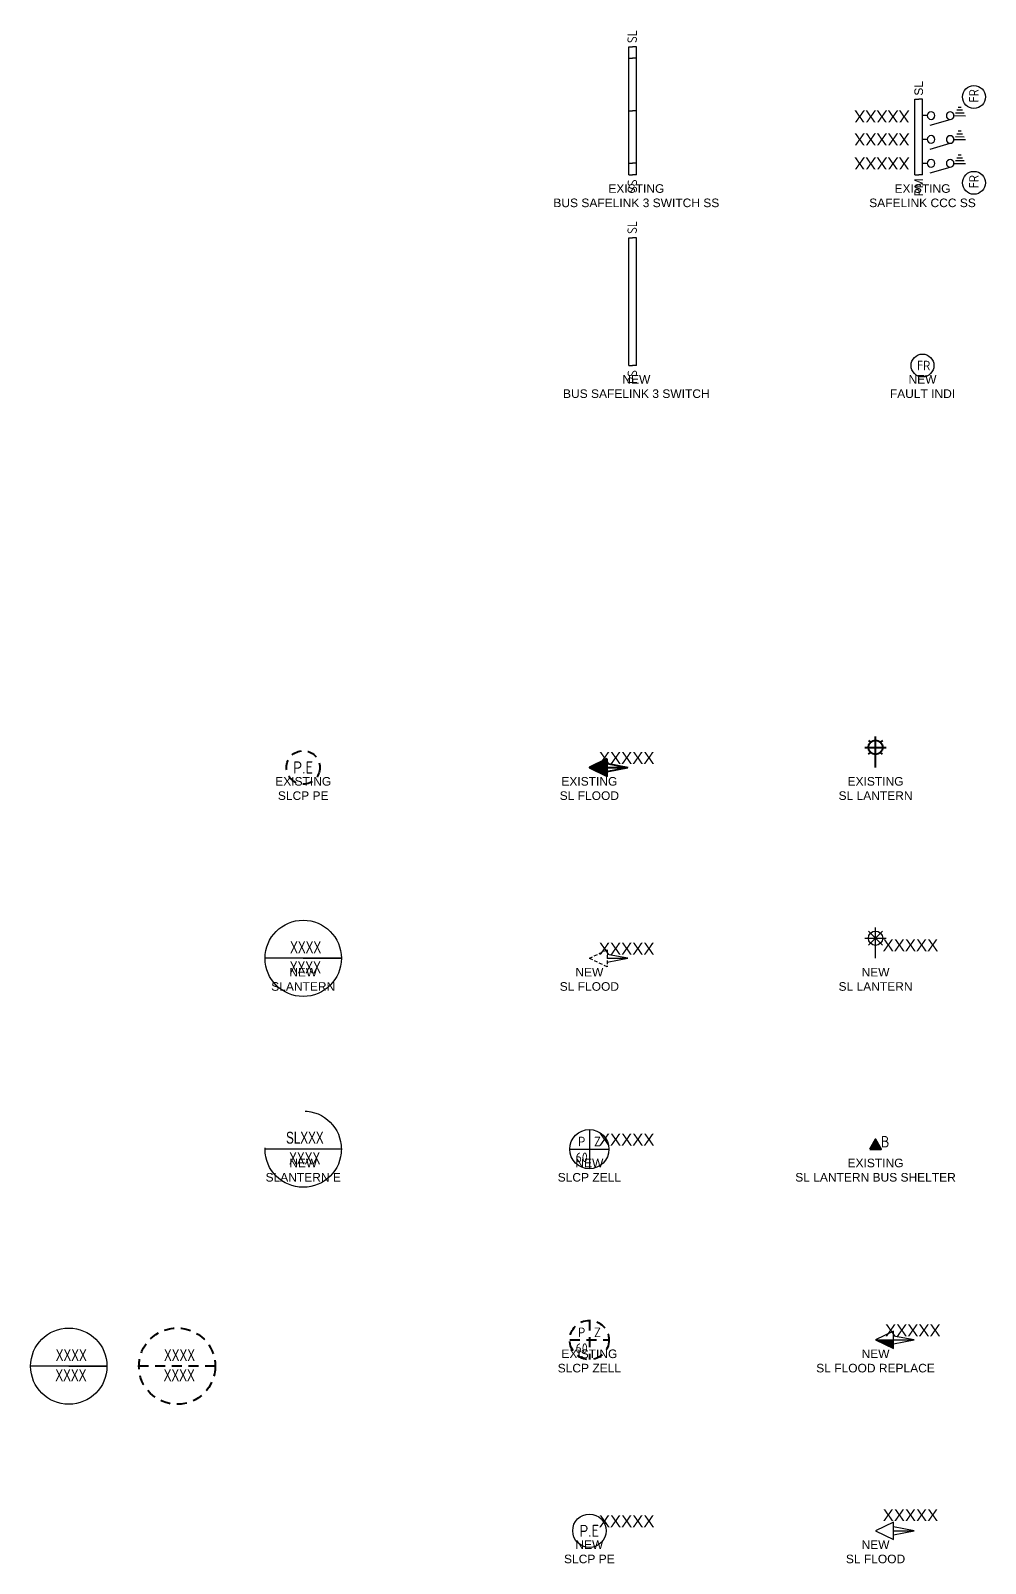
# Model space of a CAD drawing. Header units: metres. Extents: x -282 to 3977, y 160 to 949.
# Drawn here: x -282.5 to -82.3, y 160 to 481.3 of the extents above; entities that cross this region are included whole.
import ezdxf
from ezdxf.enums import TextEntityAlignment as Align

# ---------------------------------------------------------------- set-up
doc = ezdxf.new("R2010")
doc.units = ezdxf.units.M
for name, pattern in [('Dash', [5, 3, -2]), ('DASHED', [0.75, 0.5, -0.25]), ('DASHEDX2', [38.1, 25.4, -12.7])]:
    doc.linetypes.add(name, pattern=pattern)
doc.layers.get('0').update_dxf_attribs({"color": 6})
for name, color, linetype in [('Equip_HV_EXT', 7, 'Continuous'), ('Equip_HV_NEW', 2, 'Continuous'), ('Equip_SP_SL_EXT', 7, 'Continuous'), ('Equip_SP_SL_NEW', 2, 'Continuous')]:
    doc.layers.add(name, color=color, linetype=linetype)
doc.styles.add('ARIAL', font='ARIAL.TTF', dxfattribs={"height": 2})
doc.styles.add('iecARIAL', font='ARIAL.TTF')
doc.styles.add('iecISOCP', font='isocp.shx')
doc.styles.add('IESYMBOL1', font='isocp.shx')
doc.styles.add('SLCP_LABEL', font='ARIAL.TTF', dxfattribs={"height": 3.5})
doc.styles.get("Standard").update_dxf_attribs({"font": 'ARIAL.TTF'})
doc.styles.add('SWG_LABEL', font='ARIAL.TTF', dxfattribs={"height": 2})
doc.styles.add('SWITCH_LABEL', font='ARIAL.TTF', dxfattribs={"height": 2.5})
doc.linetypes.add('IE UGWall', pattern='A,9.4,["/",Standard,S=1,R=0,X=0,Y=0.2],0', length=9.4)

# ---------------------------------------------------------------- blocks, each defined once
blk = doc.blocks.new('SLANTERN_EXIST')
at = {"linetype": 'DASHEDX2'}
blk.add_line((8, 0), (-8, 0), dxfattribs=at)
at = {"linetype": 'DASHEDX2', "lineweight": -2}
blk.add_circle((0, 0), 8, dxfattribs=at)
at = {"width": 0.7}
for tag, p in [('SNUMBER', (0.34, 1.15)), ('CNUMBER', (0.31, -3.15))]:
    blk.add_attdef(tag, text='', height=2.5, dxfattribs=at).set_placement(p, align=Align.CENTER)
at = {"flags": 1}
blk.add_attdef('Z', (0, 0), '', height=0.2, dxfattribs=at)
blk = doc.blocks.new('SLANTERN_NUM')
for p, q in [((8, 0), (-8, 0)), ((0, 0), (8, 0))]:
    blk.add_line(p, q)
blk.add_circle((0, 0), 8)
at = {"width": 0.7}
for tag, p in [('SNUMBER', (0.51, 1.05)), ('CNUMBER', (0.44, -3.15))]:
    blk.add_attdef(tag, text='', height=2.5, dxfattribs=at).set_placement(p, align=Align.CENTER)
at = {"flags": 1}
blk.add_attdef('Z', (0, 0), '', height=0.2, dxfattribs=at)
blk = doc.blocks.new('SLCP_PE_EXT')
at = {"linetype": 'Dash', "lineweight": 40, "ltscale": 0.7}
blk.add_circle((0, 0), 3.5, dxfattribs=at)
at = {"lineweight": 40, "style": 'IESYMBOL1'}
blk.add_text('P.E', height=2.56, dxfattribs=at).set_placement((0, 0), align=Align.MIDDLE)
at = {"style": 'iecARIAL', "flags": 8}
blk.add_attdef('ASSET_NUM', (1.5, 1.5), '', height=2.5, dxfattribs=at)
for tag, p, flags in [('Z', (0, 0), 1), ('CONSTRUCTED_VOLTAGE', (0, -0.2), 9), ('CONTROL_TYPE', (0, -0.4), 9), ('OPERATING_VOLTAGE', (0, -0.8), 9), ('ORIENTATION', (0, -1), 9), ('OWNED_BY', (0, -1.2), 9), ('STATE', (0, -2), 9), ('NO_PHASES', (0, -0.6), 9), ('USAGE', (0, -1.4), 9), ('LOCATION', (0, -1.6), 9), ('NOTES', (0, -1.8), 9)]:
    blk.add_attdef(tag, p, '', height=0.2, dxfattribs=dict(flags=flags))
blk = doc.blocks.new('SLCP_PE_NEW')
blk.add_circle((0, 0), 3.5)
at = {"style": 'IESYMBOL1'}
blk.add_text('P.E', height=2.5, dxfattribs=at).set_placement((0, 0), align=Align.MIDDLE)
for tag, height, flags, p in [('ASSET_NUM', 2.5, 8, (2, 2)), ('CONSTRUCTED_VOLTAGE', 0.2, 9, (1.5, 0)), ('AMP_RATING', 0.2, 9, (1.5, -2.8)), ('CONTROL_TYPE', 0.2, 9, (1.5, -0.2)), ('OPERATING_VOLTAGE', 0.2, 9, (1.5, -0.6)), ('ORIENTATION', 0.2, 9, (1.5, -0.8)), ('OWNED_BY', 0.2, 9, (1.5, -1)), ('OPERATED_BY', 0.2, 9, (1.5, -1.2)), ('STATE', 0.2, 9, (1.5, -2.2)), ('STREETNAME', 0.2, 9, (1.5, -2.4)), ('SUBURB', 0.2, 9, (1.5, -2.6)), ('Z', 0.2, 1, (1.5, -3)), ('NO_PHASES', 0.2, 9, (1.5, -0.4)), ('MAINTAINED_BY', 0.2, 9, (1.5, -1.4)), ('USAGE', 0.2, 9, (1.5, -1.6)), ('LOCATION', 0.2, 9, (1.5, -1.8)), ('NOTES', 0.2, 9, (1.5, -2))]:
    blk.add_attdef(tag, text='', height=height, dxfattribs=dict(flags=flags)).set_placement(p, align=Align.MIDDLE_LEFT)
blk = doc.blocks.new('SLCP_ZELL_EXT')
at = {"linetype": 'Dash', "lineweight": 40, "ltscale": 0.7}
for p, q in [((0, 4.11), (0, -4.11)), ((-4.11, 0), (4.11, 0))]:
    blk.add_line(p, q, dxfattribs=at)
blk.add_circle((0, 0), 4.11, dxfattribs=at)
at = {"lineweight": 40, "style": 'IESYMBOL1'}
for s, p in [('P', (-1.6, 0)), ('Z', (1.7, 0)), ('60', (-1.61, -3.31))]:
    blk.add_text(s, height=2, dxfattribs=at).set_placement(p, align=Align.BOTTOM_CENTER)
at = {"style": 'SLCP_LABEL', "flags": 9}
for tag, height, p in [('ASSET_NUM', 2.5, (2, 2)), ('STREET_CODE', 0.2, (0, -0.2))]:
    blk.add_attdef(tag, text='', height=height, dxfattribs=at).set_placement(p, align=Align.MIDDLE_LEFT)
at = {"flags": 1}
blk.add_attdef('Z', (0, 0), '', height=0.2, dxfattribs=at)
at = {"flags": 9}
for tag, p in [('CONSTRUCTED_VOLTAGE', (0, -0.4)), ('CONTROL_TYPE', (0, -0.6)), ('OPERATING_VOLTAGE', (0, -1)), ('ORIENTATION', (0, -1.2)), ('OWNED_BY', (0, -1.4)), ('STATE', (0, -2)), ('NO_PHASES', (0, -0.8)), ('USAGE', (0, -1.6)), ('LOCATION', (0, -1.8)), ('NOTES', (0, -2.2))]:
    blk.add_attdef(tag, text='', height=0.2, dxfattribs=at).set_placement(p, align=Align.MIDDLE_LEFT)
blk = doc.blocks.new('SLCP_ZELL_NEW')
for p, q in [((0, 4.11), (0, -4.11)), ((0, 4.11), (0, -4.11)), ((0, 4.11), (0, -4.11)), ((-4.11, 0), (4.11, 0)), ((-4.11, 0), (4.11, 0)), ((-4.11, 0), (4.11, 0))]:
    blk.add_line(p, q)
blk.add_circle((0, 0), 4.11)
at = {"style": 'IESYMBOL1'}
for s, p in [('P', (-1.6, 0)), ('Z', (1.7, 0)), ('60', (-1.61, -3.31))]:
    blk.add_text(s, height=2, dxfattribs=at).set_placement(p, align=Align.BOTTOM_CENTER)
for tag, height, flags, p in [('ASSET_NUM', 2.5, 8, (2, 2)), ('CONSTRUCTED_VOLTAGE', 0.2, 9, (1.5, 0)), ('AMP_RATING', 0.2, 9, (1.5, -2.8)), ('CONTROL_TYPE', 0.2, 9, (1.5, -0.2)), ('OPERATING_VOLTAGE', 0.2, 9, (1.5, -0.6)), ('ORIENTATION', 0.2, 9, (1.5, -0.8)), ('OWNED_BY', 0.2, 9, (1.5, -1)), ('OPERATED_BY', 0.2, 9, (1.5, -1.2)), ('STATE', 0.2, 9, (1.5, -2.2)), ('STREETNAME', 0.2, 9, (1.5, -2.4)), ('SUBURB', 0.2, 9, (1.5, -2.6)), ('Z', 0.2, 1, (1.5, -3)), ('NO_PHASES', 0.2, 9, (1.5, -0.4)), ('MAINTAINED_BY', 0.2, 9, (1.5, -1.4)), ('USAGE', 0.2, 9, (1.5, -1.6)), ('LOCATION', 0.2, 9, (1.5, -1.8)), ('NOTES', 0.2, 9, (1.5, -2))]:
    blk.add_attdef(tag, text='', height=height, dxfattribs=dict(flags=flags)).set_placement(p, align=Align.MIDDLE_LEFT)
blk = doc.blocks.new('SL_FLOOD_DEL')
at = {"linetype": 'DASHED', "ltscale": 1.5}
for p, q in [((0, 0), (3.75, 1.81)), ((3.75, -1.81), (0, 0)), ((3.75, 1.81), (3.75, -1.81))]:
    blk.add_line(p, q, dxfattribs=at)
blk.add_line((3.75, 0), (8.09, 0))
blk.add_lwpolyline([(3.75, -0.83), (8.09, 0), (3.75, 0.83)])
for tag, height, flags, p in [('ASSET_NUM', 2.5, 8, (2, 2)), ('CONSTRUCTED_VOLTAGE', 0.2, 9, (1.5, 0)), ('CONTROL_TYPE', 0.2, 9, (1.5, -0.2)), ('OPERATED_BY', 0.2, 9, (1.5, -1)), ('SUBURB', 0.2, 9, (1.5, -1.4)), ('STREETNAME', 0.2, 9, (1.5, -1.6)), ('LANTERN_PURPOSE', 0.2, 9, (1.5, -0.4)), ('LANTERN_TYPE', 0.2, 9, (1.5, -0.6)), ('NO_PHASES', 0.2, 9, (1.5, -0.8)), ('MAINTAINED_BY', 0.2, 9, (1.5, -1.2)), ('NOTES', 0.2, 9, (1.5, -1.8)), ('LOCATION', 0.2, 9, (1.5, -2)), ('LEGEND', 0.2, 9, (1.5, -2.2)), ('LTYPEVOCAB', 0.2, 9, (1.5, -2.4)), ('LTYPE', 0.2, 9, (1.5, -2.6)), ('LREPLACE', 0.2, 9, (1.5, -2.8)), ('LREMOVE', 0.2, 9, (1.5, -3)), ('LRATECODE', 0.2, 9, (1.5, -3.2)), ('LOUTREACHVOCAB', 0.2, 9, (1.5, -3.4)), ('LOUTREACH', 0.2, 9, (1.5, -3.6)), ('LNUMBER', 0.2, 9, (1.5, -3.8)), ('LANTNUMBER', 0.2, 9, (1.5, -4)), ('LNEW', 0.2, 9, (1.5, -4.2)), ('LMASTVOCAB', 0.2, 9, (1.5, -4.4)), ('LMAST', 0.2, 9, (1.5, -4.6)), ('LLAMPVOCAB', 0.2, 9, (1.5, -4.8)), ('LLAMP', 0.2, 9, (1.5, -5)), ('LEXIST', 0.2, 9, (1.5, -5.2)), ('LCHARGE3PERCENT', 0.2, 9, (1.5, -5.4)), ('LCHARGE3', 0.2, 9, (1.5, -5.6)), ('LCHARGE2PERCENT', 0.2, 9, (1.5, -5.8)), ('LCHARGE2', 0.2, 9, (1.5, -6)), ('LCHARGE1PERCENT', 0.2, 9, (1.5, -6.2)), ('LCHARGE1', 0.2, 9, (1.5, -6.4)), ('CREPLACE', 0.2, 9, (1.5, -7.4)), ('CREMOVE', 0.2, 9, (1.5, -7.6)), ('CNUMBER', 0.2, 9, (1.5, -7.8)), ('CNEW', 0.2, 9, (1.5, -8)), ('CEXIST', 0.2, 9, (1.5, -8.2)), ('STATE', 0.2, 9, (1.5, -8.6)), ('OWNED_BY', 0.2, 9, (1.5, -8.8)), ('ORIENTATION', 0.2, 9, (1.5, -9)), ('OPERATING_VOLTAGE', 0.2, 9, (1.5, -9.2)), ('Z', 0.2, 1, (1.5, -9.4)), ('LCATEGORY', 0.2, 9, (1.5, -6.6)), ('LBRACKETVOCAB', 0.2, 9, (1.5, -6.8)), ('LBRACKET', 0.2, 9, (1.5, -7)), ('LKINGHEIGHT', 0.2, 9, (1.5, -7.2)), ('USAGE', 0.2, 9, (1.5, -8.4))]:
    blk.add_attdef(tag, text='', height=height, dxfattribs=dict(flags=flags)).set_placement(p, align=Align.MIDDLE_LEFT)
blk = doc.blocks.new('SL_FLOOD_EXT')
at = {"lineweight": 40}
blk.add_hatch(color=256, dxfattribs=at).paths.add_polyline_path([(3.76, 1.82), (0, 0), (3.76, -1.82)])
for p in [(3.75, 0.83), (3.75, 0), (3.75, -0.83)]:
    blk.add_line(p, (8.09, 0), dxfattribs=at)
blk.add_lwpolyline([(3.76, 1.82), (0, 0), (3.76, -1.82)], close=True, dxfattribs=at)
for tag, height, flags, p in [('ASSET_NUM', 2.5, 8, (2, 2)), ('LNUMBER', 0.2, 9, (1.5, 0)), ('CONSTRUCTED_VOLTAGE', 0.2, 9, (1.5, -0.2)), ('CONTROL_TYPE', 0.2, 9, (1.5, -0.4)), ('OPERATING_VOLTAGE', 0.2, 9, (1.5, -1.2)), ('ORIENTATION', 0.2, 9, (1.5, -1.4)), ('OWNED_BY', 0.2, 9, (1.5, -1.6)), ('OPERATED_BY', 0.2, 9, (1.5, -1.8)), ('STATE', 0.2, 9, (1.5, -2.2)), ('CEXIST', 0.2, 9, (1.5, -2.6)), ('CNEW', 0.2, 9, (1.5, -2.8)), ('CNUMBER', 0.2, 9, (1.5, -3)), ('CREMOVE', 0.2, 9, (1.5, -3.2)), ('LANTERN_PURPOSE', 0.2, 9, (1.5, -0.6)), ('LANTERN_TYPE', 0.2, 9, (1.5, -0.8)), ('NO_PHASES', 0.2, 9, (1.5, -1)), ('MAINTAINED_BY', 0.2, 9, (1.5, -2)), ('USAGE', 0.2, 9, (1.5, -2.4)), ('CREPLACE', 0.2, 9, (1.5, -3.4)), ('LKINGHEIGHT', 0.2, 9, (1.5, -3.6)), ('LBRACKET', 0.2, 9, (1.5, -3.8)), ('LBRACKETVOCAB', 0.2, 9, (1.5, -4)), ('LCATEGORY', 0.2, 9, (1.5, -4.2)), ('LCHARGE1', 0.2, 9, (1.5, -4.4)), ('LCHARGE1PERCENT', 0.2, 9, (1.5, -4.6)), ('LCHARGE2', 0.2, 9, (1.5, -4.8)), ('LCHARGE2PERCENT', 0.2, 9, (1.5, -5)), ('LCHARGE3', 0.2, 9, (1.5, -5.2)), ('LCHARGE3PERCENT', 0.2, 9, (1.5, -5.4)), ('LEXIST', 0.2, 9, (1.5, -5.6)), ('LLAMP', 0.2, 9, (1.5, -5.8)), ('LLAMPVOCAB', 0.2, 9, (1.5, -6)), ('LMAST', 0.2, 9, (1.5, -6.2)), ('LMASTVOCAB', 0.2, 9, (1.5, -6.4)), ('STREETNAME', 0.2, 9, (1.5, -9)), ('SUBURB', 0.2, 9, (1.5, -9.2)), ('Z', 0.2, 1, (1.5, -9.4)), ('LNEW', 0.2, 9, (1.5, -6.6)), ('LANTNUMBER', 0.2, 9, (1.5, -6.8)), ('LOUTREACH', 0.2, 9, (1.5, -7)), ('LOUTREACHVOCAB', 0.2, 9, (1.5, -7.2)), ('LRATECODE', 0.2, 9, (1.5, -7.4)), ('LREMOVE', 0.2, 9, (1.5, -7.6)), ('LREPLACE', 0.2, 9, (1.5, -7.8)), ('LTYPE', 0.2, 9, (1.5, -8)), ('LTYPEVOCAB', 0.2, 9, (1.5, -8.2)), ('LEGEND', 0.2, 9, (1.5, -8.4)), ('LOCATION', 0.2, 9, (1.5, -8.6)), ('NOTES', 0.2, 9, (1.5, -8.8))]:
    blk.add_attdef(tag, text='', height=height, dxfattribs=dict(flags=flags)).set_placement(p, align=Align.MIDDLE_LEFT)
blk = doc.blocks.new('SL_FLOOD_NEW')
for p, q in [((8.1, 0), (3.76, 0.83)), ((3.76, -0.83), (8.1, 0)), ((3.76, 0), (8.1, 0))]:
    blk.add_line(p, q)
blk.add_lwpolyline([(3.76, 1.82), (0, 0), (3.76, -1.82)], close=True)
at = {"style": 'iecARIAL', "flags": 9}
blk.add_attdef('ASSET_NUM', (1.5, 2.02), '', height=2.5, dxfattribs=at)
for tag, p, height, flags in [('Z', (0, 0), 0.2, 1), ('CONSTRUCTED_VOLTAGE', (0, -0.2), 0.2, 9), ('CONTROL_TYPE', (0, -0.4), 0.2, 9), ('OPERATING_VOLTAGE', (0, -1.2), 0.2, 9), ('ORIENTATION', (0, -1.4), 0.2, 9), ('OWNED_BY', (0, -1.6), 0.2, 9), ('STATE', (0, -1.8), 0.2, 9), ('CEXIST', (0, -2.2), 0.2, 9), ('CNEW', (0, -2.4), 0.2, 9), ('CNUMBER', (0, -2.6), 0.2, 9), ('CREMOVE', (0, -2.8), 0.2, 9), ('CREPLACE', (0, -3), 0.2, 9), ('LANTERN_PURPOSE', (0, -0.6), 0.2, 9), ('LANTERN_TYPE', (0, -0.8), 0.2, 9), ('NO_PHASES', (0, -1), 0.2, 9), ('USAGE', (0, -2), 0.2, 9), ('LKINGHEIGHT', (0, -3.2), 0.2, 9), ('LBRACKET', (0, -3.4), 0.2, 9), ('LNUMBER', (4.29, -3.76), 2.5, 8), ('LBRACKETVOCAB', (0, -3.6), 0.2, 9), ('LCATEGORY', (0, -3.8), 0.2, 9), ('LCHARGE1', (0, -4), 0.2, 9), ('LCHARGE1PERCENT', (0, -4.2), 0.2, 9), ('LCHARGE2', (0, -4.4), 0.2, 9), ('LCHARGE2PERCENT', (0, -4.6), 0.2, 9), ('LCHARGE3', (0, -4.8), 0.2, 9), ('LCHARGE3PERCENT', (0, -5), 0.2, 9), ('LEXIST', (0, -5.2), 0.2, 9), ('LLAMP', (0, -5.4), 0.2, 9), ('LLAMPVOCAB', (0, -5.6), 0.2, 9), ('LMAST', (0, -5.8), 0.2, 9), ('LMASTVOCAB', (0, -6), 0.2, 9), ('LNEW', (0, -6.2), 0.2, 9), ('LANTNUMBER', (0, -6.4), 0.2, 9), ('STREETNAME', (0, -8.8), 0.2, 9), ('SUBURB', (0, -9), 0.2, 9), ('LOUTREACH', (0, -6.8), 0.2, 9), ('LOUTREACHVOCAB', (0, -7), 0.2, 9), ('LRATECODE', (0, -7.2), 0.2, 9), ('LREMOVE', (0, -7.4), 0.2, 9), ('LREPLACE', (0, -7.6), 0.2, 9), ('LTYPE', (0, -7.8), 0.2, 9), ('LTYPEVOCAB', (0, -8), 0.2, 9), ('LEGEND', (0, -8.2), 0.2, 9), ('LOCATION', (0, -8.4), 0.2, 9), ('NOTES', (0, -8.6), 0.2, 9)]:
    blk.add_attdef(tag, p, '', height=height, dxfattribs=dict(flags=flags))
blk = doc.blocks.new('SL_FLOOD_REPLACE_NEW')
blk.add_hatch(color=256).paths.add_polyline_path([(0, 0), (3.76, -1.82), (3.76, 0)])
for p, q in [((0, 0), (8.1, 0)), ((8.1, 0), (3.76, 0.83)), ((3.76, -0.83), (8.1, 0))]:
    blk.add_line(p, q)
blk.add_lwpolyline([(3.76, 1.82), (0, 0), (3.76, -1.82)], close=True)
for tag, height, flags, p in [('ASSET_NUM', 2.5, 8, (2, 2)), ('LNUMBER', 0.2, 9, (1.5, 0)), ('CONSTRUCTED_VOLTAGE', 0.2, 9, (1.5, -0.2)), ('CONTROL_TYPE', 0.2, 9, (1.5, -0.4)), ('OPERATING_VOLTAGE', 0.2, 9, (1.5, -1.2)), ('ORIENTATION', 0.2, 9, (1.5, -1.4)), ('OWNED_BY', 0.2, 9, (1.5, -1.6)), ('OPERATED_BY', 0.2, 9, (1.5, -1.8)), ('STATE', 0.2, 9, (1.5, -2.2)), ('CEXIST', 0.2, 9, (1.5, -2.6)), ('CNEW', 0.2, 9, (1.5, -2.8)), ('CNUMBER', 0.2, 9, (1.5, -3)), ('CREMOVE', 0.2, 9, (1.5, -3.2)), ('LANTERN_PURPOSE', 0.2, 9, (1.5, -0.6)), ('LANTERN_TYPE', 0.2, 9, (1.5, -0.8)), ('NO_PHASES', 0.2, 9, (1.5, -1)), ('MAINTAINED_BY', 0.2, 9, (1.5, -2)), ('USAGE', 0.2, 9, (1.5, -2.4)), ('CREPLACE', 0.2, 9, (1.5, -3.4)), ('LKINGHEIGHT', 0.2, 9, (1.5, -3.6)), ('LBRACKET', 0.2, 9, (1.5, -3.8)), ('LBRACKETVOCAB', 0.2, 9, (1.5, -4)), ('LCATEGORY', 0.2, 9, (1.5, -4.2)), ('LCHARGE1', 0.2, 9, (1.5, -4.4)), ('LCHARGE1PERCENT', 0.2, 9, (1.5, -4.6)), ('LCHARGE2', 0.2, 9, (1.5, -4.8)), ('LCHARGE2PERCENT', 0.2, 9, (1.5, -5)), ('LCHARGE3', 0.2, 9, (1.5, -5.2)), ('LCHARGE3PERCENT', 0.2, 9, (1.5, -5.4)), ('LEXIST', 0.2, 9, (1.5, -5.6)), ('LLAMP', 0.2, 9, (1.5, -5.8)), ('LLAMPVOCAB', 0.2, 9, (1.5, -6)), ('LMAST', 0.2, 9, (1.5, -6.2)), ('LMASTVOCAB', 0.2, 9, (1.5, -6.4)), ('STREETNAME', 0.2, 9, (1.5, -9)), ('SUBURB', 0.2, 9, (1.5, -9.2)), ('Z', 0.2, 1, (1.5, -9.4)), ('LNEW', 0.2, 9, (1.5, -6.6)), ('LANTNUMBER', 0.2, 9, (1.5, -6.8)), ('LOUTREACH', 0.2, 9, (1.5, -7)), ('LOUTREACHVOCAB', 0.2, 9, (1.5, -7.2)), ('LRATECODE', 0.2, 9, (1.5, -7.4)), ('LREMOVE', 0.2, 9, (1.5, -7.6)), ('LREPLACE', 0.2, 9, (1.5, -7.8)), ('LTYPE', 0.2, 9, (1.5, -8)), ('LTYPEVOCAB', 0.2, 9, (1.5, -8.2)), ('LEGEND', 0.2, 9, (1.5, -8.4)), ('LOCATION', 0.2, 9, (1.5, -8.6)), ('NOTES', 0.2, 9, (1.5, -8.8))]:
    blk.add_attdef(tag, text='', height=height, dxfattribs=dict(flags=flags)).set_placement(p, align=Align.MIDDLE_LEFT)
blk = doc.blocks.new('SL_LANTERN_BUS_SHELTER_EXT')
at = {"lineweight": 40}
blk.add_hatch(color=256, dxfattribs=at).paths.add_polyline_path([(0.02, 2.09), (-1.2, 0), (1.2, 0)])
blk.add_lwpolyline([(-1.2, 0), (1.2, 0), (0.02, 2.09)], close=True, dxfattribs=at)
at = {"lineweight": 40, "style": 'IESYMBOL1'}
blk.add_text('B', height=2.4, dxfattribs=at).set_placement((1.1, 1.55), align=Align.MIDDLE_LEFT)
blk = doc.blocks.new('*U433')
for p, q in [((0, 1.97), (0, 6.47)), ((-2.25, 4.22), (2.25, 4.22)), ((1.46, 2.76), (-1.46, 5.68)), ((-1.46, 2.76), (1.46, 5.68)), ((0, 0), (0, 2.72)), ((0, 0), (0, 0))]:
    blk.add_line(p, q)
blk.add_circle((0, 4.22), 1.5)
at = {"style": 'iecARIAL', "flags": 8}
blk.add_attdef('ASSET_NUM', (1.5, 1.5), '', height=2.5, dxfattribs=at)
for tag, p, height, flags in [('CONSTRUCTED_VOLTAGE', (0, -0.2), 0.2, 9), ('CONTROL_TYPE', (0, -0.4), 0.2, 9), ('OPERATING_VOLTAGE', (0, -1.2), 0.2, 9), ('ORIENTATION', (0, -1.4), 0.2, 9), ('OWNED_BY', (0, -1.6), 0.2, 9), ('STATE', (0, -1.8), 0.2, 9), ('CEXIST', (0, -2.2), 0.2, 9), ('CNEW', (0, -2.4), 0.2, 9), ('CNUMBER', (0, -2.6), 0.2, 9), ('CREMOVE', (0, -2.8), 0.2, 9), ('CREPLACE', (0, -3), 0.2, 9), ('LANTERN_PURPOSE', (0, -0.6), 0.2, 9), ('LANTERN_TYPE', (0, -0.8), 0.2, 9), ('NO_PHASES', (0, -1), 0.2, 9), ('USAGE', (0, -2), 0.2, 9), ('LKINGHEIGHT', (0, -3.2), 0.2, 9), ('LBRACKET', (0, -3.4), 0.2, 9), ('LNUMBER', (1.2, -2.8), 2.5, 8), ('LBRACKETVOCAB', (0, -3.6), 0.2, 9), ('LCATEGORY', (0, -3.8), 0.2, 9), ('LCHARGE1', (0, -4), 0.2, 9), ('LCHARGE1PERCENT', (0, -4.2), 0.2, 9), ('LCHARGE2', (0, -4.4), 0.2, 9), ('LCHARGE2PERCENT', (0, -4.6), 0.2, 9), ('LCHARGE3', (0, -4.8), 0.2, 9), ('LCHARGE3PERCENT', (0, -5), 0.2, 9), ('LEXIST', (0, -5.2), 0.2, 9), ('LLAMP', (0, -5.4), 0.2, 9), ('LLAMPVOCAB', (0, -5.6), 0.2, 9), ('LMAST', (0, -5.8), 0.2, 9), ('LMASTVOCAB', (0, -6), 0.2, 9), ('LNEW', (0, -6.2), 0.2, 9), ('LANTNUMBER', (0, -6.4), 0.2, 9), ('STREETNAME', (0, -8.8), 0.2, 9), ('SUBURB', (0, -9), 0.2, 1), ('LOUTREACH', (0, -6.8), 0.2, 9), ('LOUTREACHVOCAB', (0, -7), 0.2, 9), ('LRATECODE', (0, -7.2), 0.2, 9), ('LREMOVE', (0, -7.4), 0.2, 9), ('LREPLACE', (0, -7.6), 0.2, 9), ('LTYPE', (0, -7.8), 0.2, 9), ('LTYPEVOCAB', (0, -8), 0.2, 9), ('LEGEND', (0, -8.2), 0.2, 9), ('LOCATION', (0, -8.4), 0.2, 9), ('NOTES', (0, -8.6), 0.2, 9)]:
    blk.add_attdef(tag, p, '', height=height, dxfattribs=dict(flags=flags))
blk = doc.blocks.new('*U434')
at = {"lineweight": 40}
for p, q in [((0, 1.97), (0, 6.47)), ((-2.25, 4.22), (2.25, 4.22)), ((-1.46, 5.68), (-1.06, 5.28)), ((1.46, 5.68), (1.06, 5.28)), ((-1.46, 2.76), (-1.06, 3.16)), ((0, 0), (0, 2.72)), ((1.46, 2.76), (1.06, 3.16))]:
    blk.add_line(p, q, dxfattribs=at)
blk.add_circle((0, 4.22), 1.5, dxfattribs=at)
at = {"style": 'iecARIAL', "flags": 9}
blk.add_attdef('ASSET_NUM', (1.5, 1.5), '', height=2.5, dxfattribs=at)
for tag, p, height, flags in [('OPERATING_VOLTAGE', (0.98, -1.65), 0.2, 9), ('ORIENTATION', (0.98, -1.85), 0.2, 9), ('OWNED_BY', (0.98, -2.05), 0.2, 9), ('STATE', (0.98, -2.25), 0.2, 9), ('CONSTRUCTED_VOLTAGE', (0.98, -0.65), 0.2, 9), ('CONTROL_TYPE', (0.98, -0.85), 0.2, 9), ('LANTERN_PURPOSE', (0.98, -1.05), 0.2, 9), ('LANTERN_TYPE', (0.98, -1.25), 0.2, 9), ('NO_PHASES', (0.98, -1.45), 0.2, 9), ('USAGE', (0.98, -2.45), 0.2, 9), ('CEXIST', (0.98, -2.65), 0.2, 9), ('CNEW', (0.98, -2.85), 0.2, 9), ('CNUMBER', (0.98, -3.05), 0.2, 9), ('CREMOVE', (0.98, -3.25), 0.2, 9), ('LNUMBER', (2.18, -3.25), 2.5, 8), ('CREPLACE', (0.98, -3.45), 0.2, 9), ('LKINGHEIGHT', (0.98, -3.65), 0.2, 9), ('LBRACKET', (0.98, -3.85), 0.2, 9), ('LBRACKETVOCAB', (0.98, -4.05), 0.2, 9), ('LCATEGORY', (0.98, -4.25), 0.2, 9), ('LCHARGE1', (0.98, -4.45), 0.2, 9), ('LCHARGE1PERCENT', (0.98, -4.65), 0.2, 9), ('LCHARGE2', (0.98, -4.85), 0.2, 9), ('LCHARGE2PERCENT', (0.98, -5.05), 0.2, 9), ('LCHARGE3', (0.98, -5.25), 0.2, 9), ('LCHARGE3PERCENT', (0.98, -5.45), 0.2, 9), ('LEXIST', (0.98, -5.65), 0.2, 9), ('LLAMP', (0.98, -5.85), 0.2, 9), ('LLAMPVOCAB', (0.98, -6.05), 0.2, 9), ('LMAST', (0.98, -6.25), 0.2, 9), ('LMASTVOCAB', (0.98, -6.45), 0.2, 9), ('STREETNAME', (0.98, -9.25), 0.2, 9), ('SUBURB', (0.98, -9.45), 0.2, 1), ('LNEW', (0.98, -6.65), 0.2, 9), ('LANTNUMBER', (0.98, -6.85), 0.2, 9), ('LOUTREACH', (0.98, -7.25), 0.2, 9), ('LOUTREACHVOCAB', (0.98, -7.45), 0.2, 9), ('LRATECODE', (0.98, -7.65), 0.2, 9), ('LREMOVE', (0.98, -7.85), 0.2, 9), ('LREPLACE', (0.98, -8.05), 0.2, 9), ('LTYPE', (0.98, -8.25), 0.2, 9), ('LTYPEVOCAB', (0.98, -8.45), 0.2, 9), ('LEGEND', (0.98, -8.65), 0.2, 9), ('LOCATION', (0.98, -8.85), 0.2, 9), ('NOTES', (0.98, -9.05), 0.2, 9)]:
    blk.add_attdef(tag, p, '', height=height, dxfattribs=dict(flags=flags))
blk = doc.blocks.new('SLANTERN_NUM_NEW')
at = {"linetype": 'Continuous'}
blk.add_line((8, 0), (-8, 0), dxfattribs=at)
blk.add_line((0, 0), (8, 0))
blk.add_circle((0, 0), 8, dxfattribs=at)
at = {"width": 0.7}
for tag, p in [('SNUMBER', (0.51, 1.05)), ('CNUMBER', (0.44, -3.15))]:
    blk.add_attdef(tag, text='', height=2.5, dxfattribs=at).set_placement(p, align=Align.CENTER)
at = {"flags": 1}
blk.add_attdef('Z', (0, 0), '', height=0.2, dxfattribs=at)
blk = doc.blocks.new('SLANTERN_NUM_EXT')
at = {"linetype": 'Dash', "lineweight": 40, "ltscale": 0.7}
blk.add_line((8, 0), (-8, 0), dxfattribs=at)
blk.add_circle((0, 0), 8, dxfattribs=at)
at = {"lineweight": 40, "width": 0.7}
for tag, p in [('SNUMBER', (0.51, 1.05)), ('CNUMBER', (0.44, -3.15))]:
    blk.add_attdef(tag, text='', height=2.5, dxfattribs=at).set_placement(p, align=Align.CENTER)
at = {"lineweight": 40, "flags": 1}
blk.add_attdef('Z', (0, 0), '', height=0.2, dxfattribs=at)
blk = doc.blocks.new('*U260')
for p, q in [((-1.6, 24.4), (-1.6, 26.8)), ((-1.6, 26.8), (-0.8, 26.8)), ((0, 26.8), (-0.8, 26.8)), ((0, 24.4), (0, 26.8)), ((-1.6, 13.4), (-1.6, 24.4)), ((0, 13.4), (0, 24.4)), ((-1.6, 2.4), (-1.6, 13.4)), ((0, 2.4), (0, 13.4)), ((-1.6, 0), (-1.6, 2.4)), ((-1.6, 0), (-0.8, 0)), ((0, 0), (-0.8, 0)), ((0, 0), (0, 2.4))]:
    blk.add_line(p, q)
at = {"color": 7, "style": 'IESYMBOL1'}
for s, p in [('SL', (-0.87, 28.96, 19.97)), ('PS', (-0.84, -2.4, 19.97))]:
    blk.add_text(s, height=2, rotation=89.9826, dxfattribs=at).set_placement(p, align=Align.MIDDLE_CENTER)
blk = doc.blocks.new('*U261')
for p, q in [((-1.6, 24.4), (-1.6, 26.8)), ((-1.6, 26.8), (-0.8, 26.8)), ((0, 26.8), (-0.8, 26.8)), ((0, 24.4), (0, 26.8)), ((-1.6, 13.4), (-1.6, 24.4)), ((-1.6, 24.4), (-0.8, 24.4)), ((0, 24.4), (-0.8, 24.4)), ((0, 13.4), (0, 24.4)), ((-1.6, 2.4), (-1.6, 13.4)), ((-1.6, 13.4), (-0.8, 13.4)), ((0, 13.4), (-0.8, 13.4)), ((0, 2.4), (0, 13.4)), ((-1.6, 0), (-1.6, 2.4)), ((-1.6, 2.4), (-0.8, 2.4)), ((-1.6, 0), (-0.8, 0)), ((0, 2.4), (-0.8, 2.4)), ((0, 0), (-0.8, 0)), ((0, 0), (0, 2.4))]:
    blk.add_line(p, q)
at = {"color": 7, "style": 'IESYMBOL1'}
for s, p in [('SL', (-0.87, 28.96, 19.97)), ('SS', (-0.84, -2.4, 19.97))]:
    blk.add_text(s, height=2, rotation=89.9826, dxfattribs=at).set_placement(p, align=Align.MIDDLE_CENTER)
blk = doc.blocks.new('FAULT_INDIC_SE')
blk.add_circle((0, 0), 2.4)
at = {"insert": (-1.15, 1), "char_height": 2, "width": 2.7042, "attachment_point": 1, "style": 'iecISOCP'}
blk.add_mtext('FR', dxfattribs=at)
blk = doc.blocks.new('SWG_SAFELINK_SU_EXT')
for p, q in [((6.9, 0.59), (8.7, 0.58)), ((7.2, 1.19), (8.4, 1.18)), ((7.5, 1.79), (8.1, 1.79)), ((1.6, -2.02), (5.8, -0.81)), ((6.6, -0.01), (9, -0.02))]:
    blk.add_line(p, q)
blk.add_lwpolyline([(1, 0), (0, 0)])
for points in [[(1.8, -0.8, 1), (1.8, 0.8, 1)], [(5.8, -0.81, 1), (5.8, 0.79, 1)]]:
    blk.add_lwpolyline(points, format="xyb", close=True)
at = {"style": 'SWITCH_LABEL', "flags": 8}
blk.add_attdef('ASSET_NUM', text='', height=2.5, rotation=179.9544, dxfattribs=at).set_placement((-1.6, -0.02), align=Align.MIDDLE_LEFT)
at = {"flags": 1}
blk.add_attdef('Z', (0, 0), '', height=0.2, dxfattribs=at)
at = {"flags": 9}
for tag, p in [('ACTUAL_STATUS', (0, -0.4)), ('CONSTRUCTED_VOLTAGE', (0, -0.6)), ('OPERATING_VOLTAGE', (0, -1)), ('ORIENTATION', (0, -1.2)), ('OWNED_BY', (0, -1.4)), ('STATE', (0, -1.8)), ('SWITCH_TYPE', (0, -2)), ('STREETNAME', (0, -2.6)), ('SUBURB', (0, -2.8)), ('NO_PHASES', (0, -0.8)), ('PARENT', (0, -1.6)), ('USAGE', (0, -2.2)), ('LOCATION', (0, -2.4)), ('NOTES', (0, -3))]:
    blk.add_attdef(tag, text='', height=0.2, dxfattribs=at).set_placement(p, align=Align.MIDDLE_LEFT)
at = {"style": 'SWITCH_LABEL', "flags": 9}
blk.add_attdef('STREET_CODE', text='', height=0.2, dxfattribs=at).set_placement((0, -0.2), align=Align.MIDDLE_LEFT)
blk = doc.blocks.new('*U265')
for p, q in [((-1.6, 0), (-1.6, 15.8)), ((-1.6, 15.8), (-0.8, 15.8)), ((0, 15.8), (-0.8, 15.8)), ((0, 0), (0, 15.8)), ((-1.6, 0), (-0.8, 0)), ((0, 0), (-0.8, 0))]:
    blk.add_line(p, q)
at = {"rotation": 90}
for p in [(10.78, 16.3), (10.78, -1.7)]:
    blk.add_blockref('FAULT_INDIC_SE', p, dxfattribs=at)
for p in [(0, 12.39), (0, 7.39), (0, 2.38)]:
    blk.add_blockref('SWG_SAFELINK_SU_EXT', p)
at = {"style": 'ARIAL'}
blk.add_attdef('SWG_TYPE', text='', height=1.8, rotation=90, dxfattribs=at).set_placement((-0.8, 16.56), align=Align.MIDDLE_LEFT)
at = {"style": 'SWG_LABEL', "flags": 8}
for tag, p in [('ASSET_NUM3', (-2.68, 12.21)), ('ASSET_NUM2', (-2.68, 7.43)), ('ASSET_NUM1', (-2.68, 2.35))]:
    blk.add_attdef(tag, text='', height=2.5, rotation=179.9544, dxfattribs=at).set_placement(p, align=Align.MIDDLE_LEFT)
at = {"style": 'ARIAL'}
blk.add_attdef('SUB_TYPE', text='', height=1.8, rotation=90, dxfattribs=at).set_placement((-0.8, -0.76), align=Align.MIDDLE_RIGHT)

msp = doc.modelspace()

# ---------------------------------------------------------------- block references
at = {"layer": 'Equip_HV_EXT'}
msp.add_blockref('*U261', (-155.46, 451.08), dxfattribs=at)
ref = msp.add_blockref('*U265', (-95.46, 451.08), dxfattribs=at)
ref.add_attrib('ASSET_NUM1', 'XXXXX', dxfattribs={"layer": '0', "height": 2.5, "rotation": 179.9544, "style": 'SWG_LABEL'}).set_placement((-98.14, 453.44), align=Align.MIDDLE_LEFT)
ref.add_attrib('ASSET_NUM2', 'XXXXX', dxfattribs={"layer": '0', "height": 2.5, "rotation": 179.9544, "style": 'SWG_LABEL'}).set_placement((-98.14, 458.51), align=Align.MIDDLE_LEFT)
ref.add_attrib('ASSET_NUM3', 'XXXXX', dxfattribs={"layer": '0', "height": 2.5, "rotation": 179.9544, "style": 'SWG_LABEL'}).set_placement((-98.14, 463.29), align=Align.MIDDLE_LEFT)
ref.add_attrib('SUB_TYPE', 'PM', dxfattribs={"layer": '0', "height": 1.8, "rotation": 90, "style": 'ARIAL'}).set_placement((-96.26, 450.33), align=Align.MIDDLE_RIGHT)
ref.add_attrib('SWG_TYPE', 'SL', dxfattribs={"layer": '0', "height": 1.8, "rotation": 90, "style": 'ARIAL'}).set_placement((-96.26, 467.64), align=Align.MIDDLE_LEFT)
at = {"layer": 'Equip_HV_NEW'}
for name, p in [('*U260', (-155.46, 411.08)), ('FAULT_INDIC_SE', (-95.46, 411.08))]:
    msp.add_blockref(name, p, dxfattribs=at)
at = {"layer": 'Equip_SP_SL_EXT'}
for name, p in [('*U434', (-105.31, 326.82)), ('SLCP_PE_EXT', (-225.31, 326.82)), ('SL_LANTERN_BUS_SHELTER_EXT', (-105.31, 246.82)), ('SLCP_ZELL_EXT', (-165.31, 206.82))]:
    msp.add_blockref(name, p, dxfattribs=at)
ref = msp.add_blockref('SL_FLOOD_EXT', (-165.31, 326.82), dxfattribs=at)
ref.add_attrib('ASSET_NUM', 'XXXXX', dxfattribs={"layer": '0', "height": 2.5}).set_placement((-163.31, 328.82), align=Align.MIDDLE_LEFT)
msp.add_blockref('SLANTERN_EXIST', (-225.31, 246.82), dxfattribs=at).add_auto_attribs({'SNUMBER': 'SLXXX', 'CNUMBER': 'XXXX'})
at = {"layer": 'Equip_SP_SL_EXT', "linetype": 'IE UGWall'}
ref = msp.add_blockref('SLANTERN_NUM_EXT', (-251.75, 201.33), dxfattribs=at)
ref.add_attrib('SNUMBER', 'XXXX', dxfattribs={"layer": '0', "height": 2.5, "width": 0.7}).set_placement((-251.25, 202.38), align=Align.CENTER)
ref.add_attrib('CNUMBER', 'XXXX', dxfattribs={"layer": '0', "height": 2.5, "width": 0.7}).set_placement((-251.31, 198.18), align=Align.CENTER)
at = {"layer": 'Equip_SP_SL_NEW'}
msp.add_blockref('SLANTERN_NUM', (-225.31, 286.82), dxfattribs=at).add_auto_attribs({'SNUMBER': 'XXXX', 'CNUMBER': 'XXXX'})
ref = msp.add_blockref('*U433', (-105.31, 286.82), dxfattribs=at)
ref.add_attrib('ASSET_NUM', 'XXXXX', (-103.81, 288.32), dxfattribs={"layer": '0', "height": 2.5, "style": 'iecARIAL'})
ref = msp.add_blockref('SL_FLOOD_DEL', (-165.31, 286.82), dxfattribs=at)
ref.add_attrib('ASSET_NUM', 'XXXXX', dxfattribs={"layer": '0', "height": 2.5}).set_placement((-163.31, 288.82), align=Align.MIDDLE_LEFT)
ref = msp.add_blockref('SLCP_ZELL_NEW', (-165.31, 246.82), dxfattribs=at)
ref.add_attrib('ASSET_NUM', 'XXXXX', dxfattribs={"layer": '0', "height": 2.5}).set_placement((-163.31, 248.82), align=Align.MIDDLE_LEFT)
at = {"layer": 'Equip_SP_SL_NEW', "linetype": 'IE UGWall'}
msp.add_blockref('SLANTERN_NUM_NEW', (-274.46, 201.33), dxfattribs=at).add_auto_attribs({'SNUMBER': 'XXXX', 'CNUMBER': 'XXXX'})
at = {"layer": 'Equip_SP_SL_NEW'}
ref = msp.add_blockref('SL_FLOOD_REPLACE_NEW', (-105.31, 206.82), dxfattribs=at)
ref.add_attrib('ASSET_NUM', 'XXXXX', dxfattribs={"layer": '0', "height": 2.5}).set_placement((-103.31, 208.82), align=Align.MIDDLE_LEFT)
ref = msp.add_blockref('SLCP_PE_NEW', (-165.31, 166.82), dxfattribs=at)
ref.add_attrib('ASSET_NUM', 'XXXXX', dxfattribs={"layer": '0', "height": 2.5}).set_placement((-163.31, 168.82), align=Align.MIDDLE_LEFT)
ref = msp.add_blockref('SL_FLOOD_NEW', (-105.31, 166.82), dxfattribs=at)
ref.add_attrib('ASSET_NUM', 'XXXXX', (-103.81, 168.84), dxfattribs={"layer": '0', "height": 2.5, "style": 'iecARIAL'})

# ---------------------------------------------------------------- texts
at = {"char_height": 1.8, "width": 40, "attachment_point": 2}
for s, insert in [('EXISTING\\PBUS SAFELINK 3 SWITCH SS', (-155.46, 449.08)), ('EXISTING\\PSAFELINK CCC SS', (-95.46, 449.08)), ('NEW\\PBUS SAFELINK 3 SWITCH', (-155.46, 409.08)), ('NEW\\PFAULT INDI', (-95.46, 409.08)), ('EXISTING\\PSLCP PE', (-225.31, 324.82)), ('EXISTING\\PSL FLOOD', (-165.31, 324.82)), ('EXISTING\\PSL LANTERN', (-105.31, 324.82)), ('NEW\\PSLANTERN', (-225.31, 284.82)), ('NEW\\PSL FLOOD', (-165.31, 284.82)), ('NEW\\PSL LANTERN', (-105.31, 284.82)), ('NEW\\PSLANTERN E', (-225.31, 244.82)), ('NEW\\PSLCP ZELL', (-165.31, 244.82)), ('EXISTING\\PSL LANTERN BUS SHELTER', (-105.31, 244.82)), ('EXISTING\\PSLCP ZELL', (-165.31, 204.82)), ('NEW\\PSL FLOOD REPLACE', (-105.31, 204.82)), ('NEW\\PSLCP PE', (-165.31, 164.82)), ('NEW\\PSL FLOOD', (-105.31, 164.82))]:
    msp.add_mtext(s, dxfattribs=dict(at, insert=insert))

doc.saveas('drawing.dxf')
